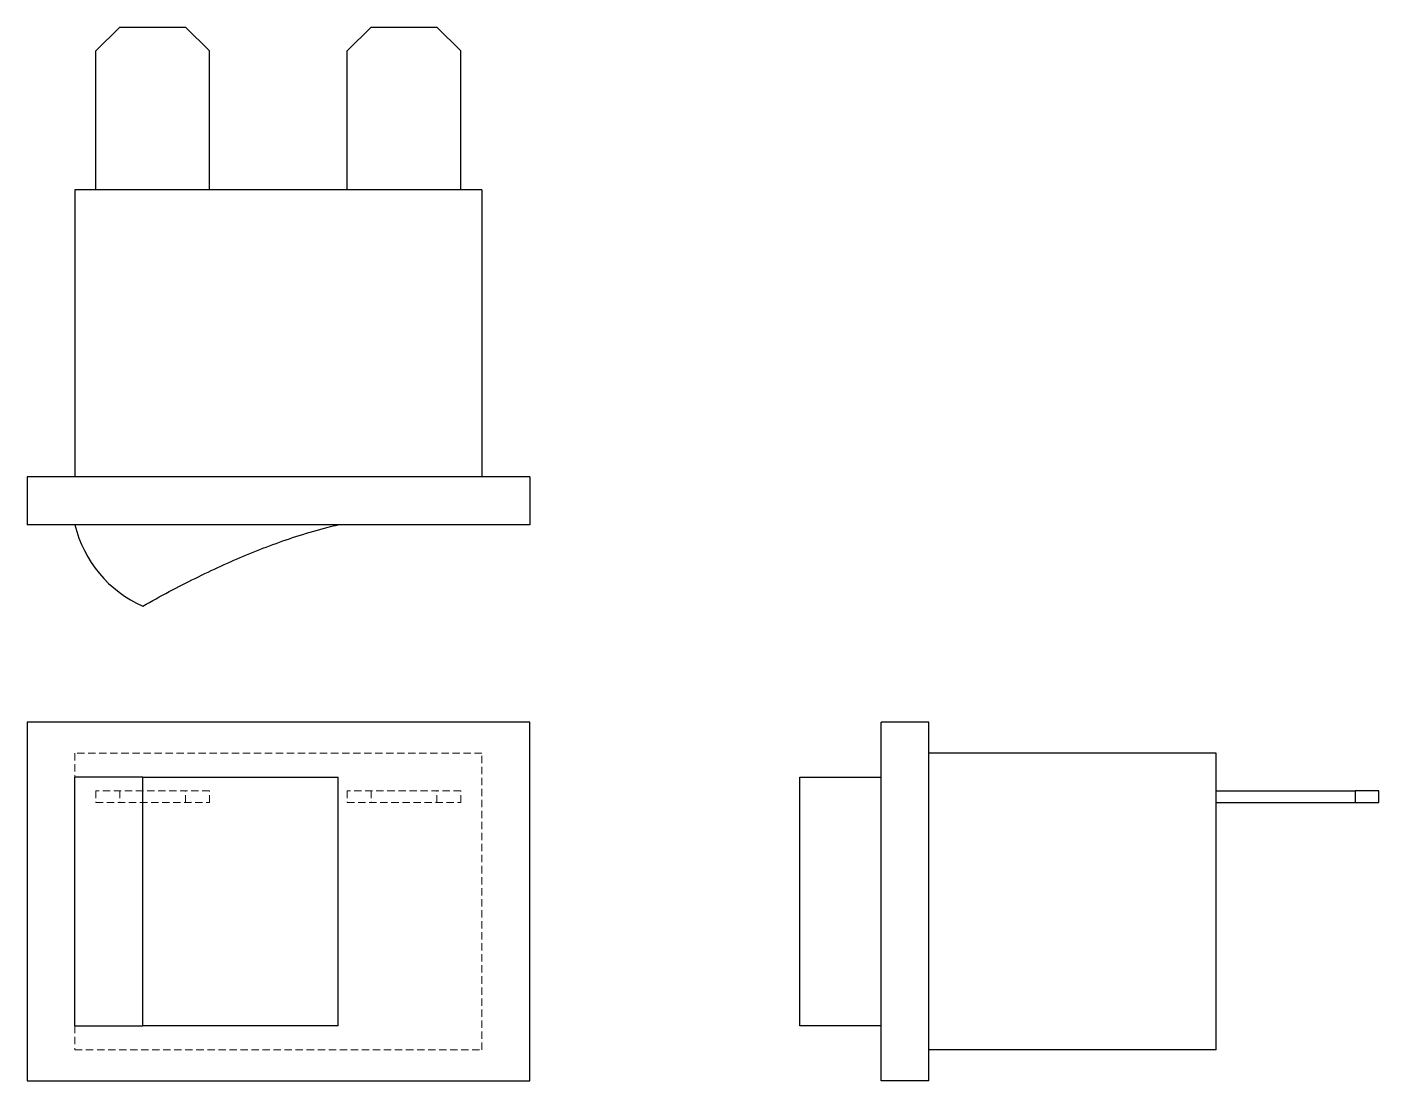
# Model space of a CAD drawing. Header units: millimetres. Extents: x 40 to 273, y 26 to 208.
import ezdxf

# ---------------------------------------------------------------- set-up
doc = ezdxf.new("R2010")
doc.units = ezdxf.units.MM
doc.linetypes.add('HIDDEN', pattern=[1.905, 1.27, -0.635])

msp = doc.modelspace()

# ---------------------------------------------------------------- linework, layer by layer
at = {"color": 7, "linetype": 'Continuous', "lineweight": 25}
for p, q in [((51.49, 203.87), (55.62, 208)), ((55.62, 208), (66.99, 208)), ((66.99, 208), (71.12, 203.87)), ((94.88, 203.87), (99.01, 208)), ((99.01, 208), (110.38, 208)), ((110.38, 208), (114.51, 203.87)), ((51.49, 179.9), (51.49, 203.87)), ((71.12, 179.9), (71.12, 203.87)), ((94.88, 179.9), (94.88, 203.87)), ((114.51, 179.9), (114.51, 203.87)), ((47.88, 179.9), (47.88, 130.31)), ((118.12, 179.9), (47.88, 179.9)), ((118.12, 179.9), (118.12, 130.31)), ((39.61, 130.31), (39.61, 122.05)), ((126.39, 130.31), (39.61, 130.31)), ((126.39, 130.31), (126.39, 122.05)), ((126.39, 122.05), (39.61, 122.05)), ((126.39, 87.99), (39.61, 87.99)), ((39.61, 87.99), (39.61, 26.01)), ((126.39, 26.01), (126.39, 87.99)), ((187.05, 26.01), (187.05, 87.99)), ((195.31, 87.99), (187.05, 87.99)), ((195.31, 26.01), (195.31, 87.99)), ((244.9, 82.62), (195.31, 82.62)), ((244.9, 31.38), (244.9, 82.62)), ((47.88, 35.51), (47.88, 78.49)), ((59.6, 78.49), (47.88, 78.49)), ((59.6, 35.51), (59.6, 78.49)), ((93.31, 35.51), (93.31, 78.49)), ((173, 35.51), (173, 78.49)), ((244.9, 76.13), (268.87, 76.13)), ((268.87, 76.13), (268.87, 74.07)), ((273, 76.13), (268.87, 76.13)), ((273, 74.07), (273, 76.13)), ((244.9, 74.07), (268.87, 74.07)), ((268.87, 74.07), (273, 74.07)), ((47.88, 35.51), (59.6, 35.51)), ((244.9, 31.38), (195.31, 31.38)), ((39.61, 26.01), (126.39, 26.01)), ((195.31, 26.01), (187.05, 26.01))]:
    msp.add_line(p, q, dxfattribs=at)
at = {"color": 7, "linetype": 'HIDDEN', "lineweight": 18}
for p, q in [((118.12, 82.62), (47.88, 82.62)), ((47.88, 82.62), (47.88, 78.49)), ((118.12, 31.38), (118.12, 82.62)), ((51.49, 76.13), (51.49, 74.07)), ((71.12, 76.13), (51.49, 76.13)), ((55.62, 76.13), (55.62, 74.07)), ((66.99, 74.07), (66.99, 76.13)), ((71.12, 74.07), (71.12, 76.13)), ((94.88, 76.13), (94.88, 74.07)), ((114.51, 76.13), (94.88, 76.13)), ((99.01, 76.13), (99.01, 74.07)), ((110.38, 74.07), (110.38, 76.13)), ((114.51, 74.07), (114.51, 76.13)), ((51.49, 74.07), (71.12, 74.07)), ((94.88, 74.07), (114.51, 74.07)), ((47.88, 35.51), (47.88, 31.38)), ((47.88, 31.38), (118.12, 31.38))]:
    msp.add_line(p, q, dxfattribs=at)
at = {"color": 7, "linetype": 'Continuous', "lineweight": 25}
msp.add_arc((67.96, 126.89), 20.66, 193.5582, 246.1254, dxfattribs=at)
for points, knots in [([(59.6, 108), (61.13, 108.87), (62.64, 109.7), (64.14, 110.5), (65.65, 111.3), (67.15, 112.07), (68.63, 112.8), (70.12, 113.54), (71.61, 114.25), (73.07, 114.92), (74.57, 115.61), (76.05, 116.25), (77.51, 116.86), (79.03, 117.49), (80.54, 118.08), (82.03, 118.63), (83.57, 119.2), (85.09, 119.73), (86.59, 120.2), (88.28, 120.74), (89.95, 121.22), (91.6, 121.64), (92.17, 121.78), (92.74, 121.92), (93.31, 122.05)], [0, 0, 0, 0, 0.1106844, 0.1106844, 0.1106844, 0.222195, 0.222195, 0.222195, 0.3347147, 0.3347147, 0.3347147, 0.449397, 0.449397, 0.449397, 0.5686958, 0.5686958, 0.5686958, 0.6920857, 0.6920857, 0.6920857, 0.8312716, 0.8312716, 0.8312716, 0.87974, 0.87974, 0.87974, 0.87974]), ([(59.6, 78.49), (61.13, 78.49), (62.64, 78.49), (64.14, 78.49), (65.65, 78.49), (67.15, 78.49), (68.63, 78.49), (70.12, 78.49), (71.61, 78.49), (73.07, 78.49), (74.57, 78.49), (76.05, 78.49), (77.51, 78.49), (79.03, 78.49), (80.54, 78.49), (82.03, 78.49), (83.57, 78.49), (85.09, 78.49), (86.59, 78.49), (88.28, 78.49), (89.95, 78.49), (91.6, 78.49), (92.17, 78.49), (92.74, 78.49), (93.31, 78.49)], [0, 0, 0, 0, 0.1106844, 0.1106844, 0.1106844, 0.222195, 0.222195, 0.222195, 0.3347147, 0.3347147, 0.3347147, 0.449397, 0.449397, 0.449397, 0.5686958, 0.5686958, 0.5686958, 0.6920857, 0.6920857, 0.6920857, 0.8312716, 0.8312716, 0.8312716, 0.87974, 0.87974, 0.87974, 0.87974]), ([(173, 78.49), (173.87, 78.49), (174.7, 78.49), (175.5, 78.49), (176.3, 78.49), (177.07, 78.49), (177.8, 78.49), (178.54, 78.49), (179.25, 78.49), (179.92, 78.49), (180.61, 78.49), (181.25, 78.49), (181.86, 78.49), (182.49, 78.49), (183.08, 78.49), (183.63, 78.49), (184.2, 78.49), (184.73, 78.49), (185.2, 78.49), (185.74, 78.49), (186.22, 78.49), (186.64, 78.49), (186.78, 78.49), (186.92, 78.49), (187.05, 78.49)], [0, 0, 0, 0, 0.1106844, 0.1106844, 0.1106844, 0.222195, 0.222195, 0.222195, 0.3347147, 0.3347147, 0.3347147, 0.449397, 0.449397, 0.449397, 0.5686958, 0.5686958, 0.5686958, 0.6920857, 0.6920857, 0.6920857, 0.8312716, 0.8312716, 0.8312716, 0.87974, 0.87974, 0.87974, 0.87974]), ([(93.31, 35.51), (88.17, 35.51), (82.77, 35.51), (71.52, 35.51), (65.67, 35.51), (59.6, 35.51)], [0, 0, 0, 0, 0.5, 0.5, 1, 1, 1, 1]), ([(187.05, 35.51), (185.87, 35.51), (184.06, 35.51), (179.35, 35.51), (176.44, 35.51), (173, 35.51)], [0, 0, 0, 0, 0.5, 0.5, 1, 1, 1, 1])]:
    msp.add_open_spline(points, degree=3, knots=knots, dxfattribs=at)

doc.saveas('drawing.dxf')
